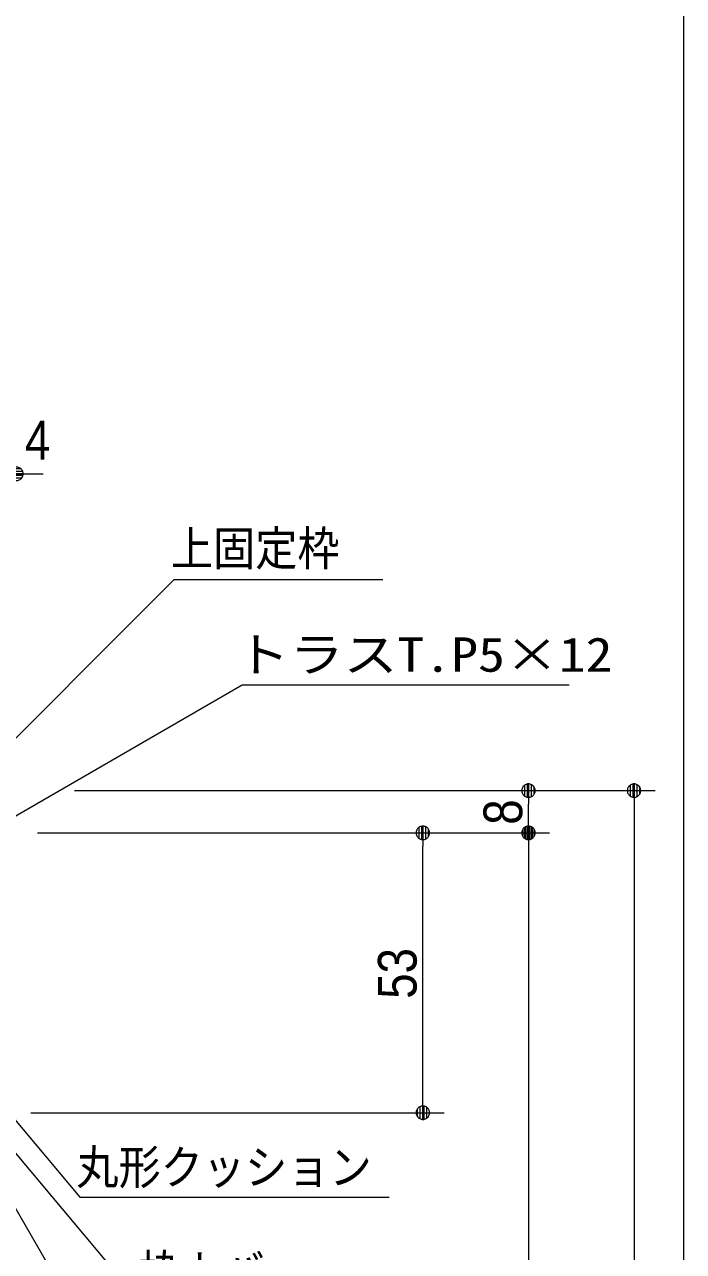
# Model space of a CAD drawing. Units: millimetres, scale not verified. Extents: x -6062 to 6062, y -3045 to 3045.
# Drawn here: x 1588 to 2212, y 604 to 1766 of the extents above; entities that cross this region are included whole.
import ezdxf
from ezdxf.enums import TextEntityAlignment as Align

# ---------------------------------------------------------------- set-up
doc = ezdxf.new("R2010")
doc.units = ezdxf.units.MM
doc.header["$LTSCALE"] = 20
for name, color, linetype, lineweight in [('0-0_2寸法-1', 7, 'Continuous', 9), ('0-1_0', 7, 'Continuous', 9), ('0-2_2寸法-3', 7, 'Continuous', 9), ('0-4_1図面枠', 7, 'Continuous', 9), ('0-5_2寸法-2', 7, 'Continuous', 9)]:
    doc.layers.add(name, color=color, linetype=linetype, lineweight=lineweight)
doc.styles.add('ＭＳ ゴシック', font='')
doc.styles.add('ＭＳ Ｐゴシック', font='')
doc.styles.get('ＭＳ ゴシック').set_extended_font_data('MS Gothic')
doc.styles.get('ＭＳ Ｐゴシック').set_extended_font_data('MS PGothic')

# ---------------------------------------------------------------- blocks, each defined once
blk = doc.blocks.new('_Dot')
at = {"layer": '0-1_0'}
for p, q in [((-10, 0), (-20, 0)), ((9.78, 2), (-9.78, 2)), ((7.99, 6), (-7.99, 6)), ((9.16, -3.98), (-9.16, -3.98)), ((6, -7.98), (-6, -7.98))]:
    blk.add_line(p, q, dxfattribs=at)
for points in [[(10, 0), (9.92, 1.25), (9.69, 2.49), (9.3, 3.68), (8.76, 4.82), (8.09, 5.88), (7.29, 6.85), (6.37, 7.71), (5.36, 8.44), (4.26, 9.05), (3.09, 9.51), (1.87, 9.82), (0.63, 9.98), (-0.63, 9.98), (-1.87, 9.82), (-3.09, 9.51), (-4.26, 9.05), (-5.36, 8.44), (-6.37, 7.71), (-7.29, 6.85), (-8.09, 5.88), (-8.76, 4.82), (-9.3, 3.68), (-9.69, 2.49), (-9.92, 1.25), (-10, 0), (0, 0)], [(-10, 0), (-9.92, -1.25), (-9.69, -2.49), (-9.3, -3.68), (-8.76, -4.82), (-8.09, -5.88), (-7.29, -6.85), (-6.37, -7.71), (-5.36, -8.44), (-4.26, -9.05), (-3.09, -9.51), (-1.87, -9.82), (-0.63, -9.98), (0.63, -9.98), (1.87, -9.82), (3.09, -9.51), (4.26, -9.05), (5.36, -8.44), (6.37, -7.71), (7.29, -6.85), (8.09, -5.88), (8.76, -4.82), (9.3, -3.68), (9.69, -2.49), (9.92, -1.25), (10, 0), (0, 0)]]:
    blk.add_lwpolyline(points, close=True, dxfattribs=at)
blk = doc.blocks.new('グループ-169')
at = {"layer": '0-4_1図面枠'}
blk.add_lwpolyline([(-80000, 55400), (80000, 55400), (80000, -55400), (-80000, -55400)], close=True, dxfattribs=at)
blk = doc.blocks.new('図面枠')
at = {"layer": '0-4_1図面枠'}
blk.add_blockref('グループ-169', (0, 0), dxfattribs=at)

msp = doc.modelspace()

# ---------------------------------------------------------------- linework, layer by layer
at = {"layer": '0-0_2寸法-1'}
for p, q in [((1635.68, 1040.25), (2085.68, 1040.25)), ((2085.68, 1040.25), (2185.68, 1040.25)), ((2065.68, 1012.96), (2065.68, 1027.53)), ((2165.68, 1027.53), (2165.68, -1937.29)), ((1600.68, 1000.25), (1985.68, 1000.25)), ((1600.68, 1000.25), (2085.68, 1000.25)), ((1985.68, 1000.25), (2085.68, 1000.25)), ((1965.68, 747.96), (1965.68, 987.53)), ((2065.68, 987.53), (2065.68, -1937.29)), ((1594.18, 735.25), (1985.68, 735.25))]:
    msp.add_line(p, q, dxfattribs=at)
at = {"layer": '0-2_2寸法-3'}
for points in [[(1530.18, 1040.25), (1730.18, 1240.25), (1927.74, 1240.25)], [(1487.08, 962.75), (1794.52, 1140.25), (2104.17, 1140.25)], [(1393.18, 950.25), (1640.72, 655.25), (1933.58, 655.25)], [(1411.68, 897.12), (1698.55, 555.25), (1885.5, 555.25)], [(1527.31, 735.25), (1688.97, 455.25), (1787.74, 455.25)]]:
    msp.add_lwpolyline(points, dxfattribs=at)
at = {"layer": '0-5_2寸法-2'}
msp.add_line((1593.4, 1340.25), (1606.11, 1340.25), dxfattribs=at)

# ---------------------------------------------------------------- block references
at = {"layer": '0-0_2寸法-1', "xscale": 0.6356201, "yscale": 0.6356201}
for p, rotation in [((2065.68, 1040.25), 90), ((2165.68, 1040.25), 90), ((2065.68, 1000.25), 270), ((1965.68, 1000.25), 90), ((2065.68, 1000.25), 90), ((1965.68, 735.25), 270)]:
    msp.add_blockref('_Dot', p, dxfattribs=dict(at, rotation=rotation))
at = {"layer": '0-4_1図面枠', "xscale": 0.05, "yscale": 0.05}
msp.add_blockref('図面枠', (-1787.5, 0), dxfattribs=at)
at = {"layer": '0-5_2寸法-2', "xscale": 0.6356201, "yscale": 0.6356201, "rotation": 180}
msp.add_blockref('_Dot', (1580.68, 1340.25), dxfattribs=at)

# ---------------------------------------------------------------- texts
at = {"layer": '0-0_2寸法-1', "style": 'ＭＳ Ｐゴシック', "width": 0.9}
for s, p in [('8', (2070.74, 1007.95)), ('53', (1970.74, 843.15))]:
    msp.add_text(s, height=36.66, rotation=90, dxfattribs=at).set_placement(p, align=Align.BOTTOM_LEFT)
at = {"layer": '0-2_2寸法-3', "style": 'ＭＳ ゴシック'}
for s, width, p in [('上固定枠', 0.9, (1726.9, 1243.59)), ('トラスT.P5×12', 1.15, (1788.37, 1143.01)), ('丸形クッション', 0.9, (1637.44, 657.64)), ('枠カバー', 0.9, (1695.84, 558.42))]:
    msp.add_text(s, height=32.55, dxfattribs=dict(at, width=width)).set_placement(p, align=Align.BOTTOM_LEFT)
at = {"layer": '0-5_2寸法-2', "style": 'ＭＳ Ｐゴシック', "width": 0.9}
msp.add_text('4', height=36.66, dxfattribs=at).set_placement((1588.6, 1342.72), align=Align.BOTTOM_LEFT)

doc.saveas('drawing.dxf')
